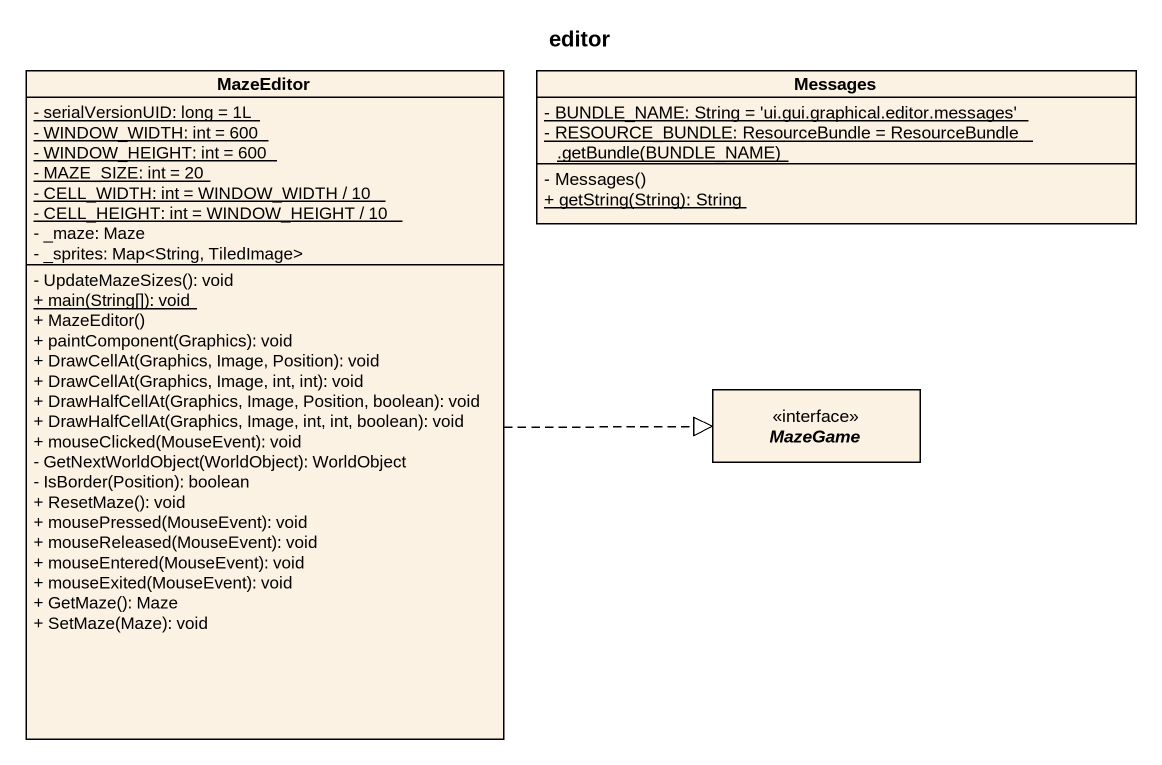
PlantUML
@startuml
title editor
hide circle
hide empty members
skinparam classAttributeIconSize 0
class MazeEditor {
  {static} - serialVersionUID: long = 1L
  {static} - WINDOW_WIDTH: int = 600
  {static} - WINDOW_HEIGHT: int = 600
  {static} - MAZE_SIZE: int = 20
  {static} - CELL_WIDTH: int = WINDOW_WIDTH / 10
  {static} - CELL_HEIGHT: int = WINDOW_HEIGHT / 10
  - _maze: Maze
  - _sprites: Map<String, TiledImage>
  - UpdateMazeSizes(): void
  {static} + main(String[]): void
  + MazeEditor()
  + paintComponent(Graphics): void
  + DrawCellAt(Graphics, Image, Position): void
  + DrawCellAt(Graphics, Image, int, int): void
  + DrawHalfCellAt(Graphics, Image, Position, boolean): void
  + DrawHalfCellAt(Graphics, Image, int, int, boolean): void
  + mouseClicked(MouseEvent): void
  - GetNextWorldObject(WorldObject): WorldObject
  - IsBorder(Position): boolean
  + ResetMaze(): void
  + mousePressed(MouseEvent): void
  + mouseReleased(MouseEvent): void
  + mouseEntered(MouseEvent): void
  + mouseExited(MouseEvent): void
  + GetMaze(): Maze
  + SetMaze(Maze): void
}
class Messages {
  {static} - BUNDLE_NAME: String = 'ui.gui.graphical.editor.messages'
  {static} {field} - RESOURCE_BUNDLE: ResourceBundle = ResourceBundle .getBundle(BUNDLE_NAME)
  - Messages()
  {static} + getString(String): String
}
interface MazeGame
MazeEditor .right.|> MazeGame
@enduml
